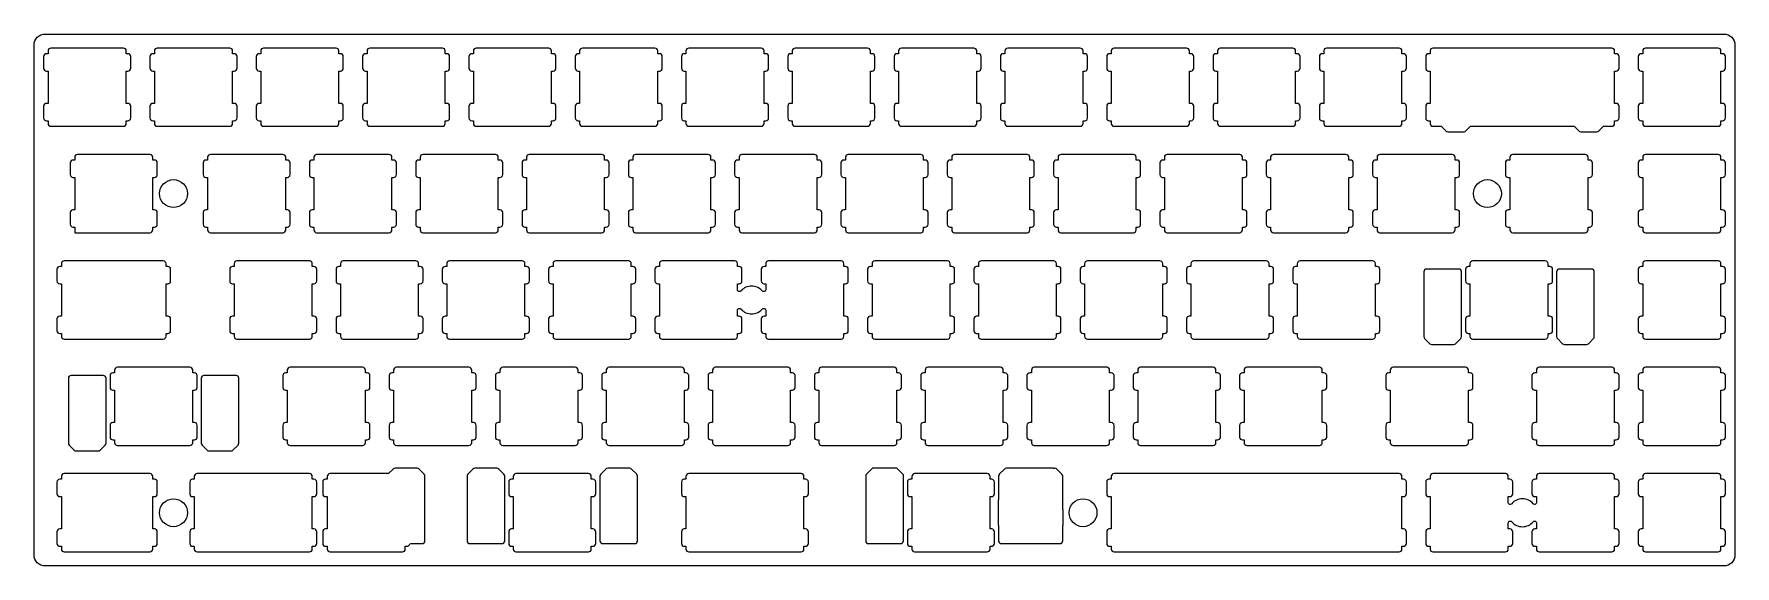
# Model space of a CAD drawing. Header units: millimetres. Extents: x 0 to 305, y 0 to 95.
import ezdxf

# ---------------------------------------------------------------- set-up
doc = ezdxf.new("R2010")
doc.units = ezdxf.units.MM
doc.layers.get('0').update_dxf_attribs({"linetype": 'CONTINUOUS'})

msp = doc.modelspace()

# ---------------------------------------------------------------- linework, layer by layer
for p, q in [((172.93, 16.18), (172.93, 11.92)), ((173.07, 16.53), (173.98, 17.44)), ((174.65, 17.59), (174.33, 17.59)), ((177.95, 17.59), (174.65, 17.59)), ((179.42, 17.59), (177.95, 17.59)), ((179.42, 17.59), (179.41, 17.59)), ((179.42, 17.59), (179.42, 17.59)), ((182.72, 17.59), (179.42, 17.59)), ((182.72, 17.59), (183.04, 17.59)), ((184.3, 16.54), (183.39, 17.44)), ((184.45, 10.12), (184.45, 16.18)), ((172.93, 7.32), (172.93, 11.92)), ((184.45, 10.12), (184.45, 7.32)), ((172.93, 7.32), (172.93, 4.59)), ((184.45, 4.59), (184.45, 7.32)), ((173.43, 4.09), (183.94, 4.09)), ((184.44, 4.09), (184.44, 4.09)), ((184.44, 4.09), (184.45, 4.09))]:
    msp.add_line(p, q)
for points in [[(302.89, 95.34, -0.414214), (304.89, 93.34), (304.89, 2.09, -0.414214), (302.89, 0.09), (2.1, 0.09, -0.414214), (0.1, 2.09), (0.1, 93.34, -0.414214), (2.1, 95.34)], [(16.92, 91.82), (16.62, 91.82), (16.62, 92.32, 0.414214), (16.12, 92.82), (3.12, 92.82, 0.414214), (2.62, 92.32), (2.62, 91.82), (2.32, 91.82, 0.414214), (1.82, 91.32), (1.82, 89.22, 0.414214), (2.32, 88.72), (2.62, 88.72), (2.62, 82.92), (2.32, 82.92, 0.414214), (1.82, 82.42), (1.82, 80.32, 0.414214), (2.32, 79.82), (2.62, 79.82), (2.62, 79.32, 0.414214), (3.12, 78.82), (16.12, 78.82, 0.414214), (16.62, 79.32), (16.62, 79.82), (16.92, 79.82, 0.414214), (17.42, 80.32), (17.42, 82.42, 0.414214), (16.92, 82.92), (16.62, 82.92), (16.62, 88.72), (16.92, 88.72, 0.414214), (17.42, 89.22), (17.42, 91.32, 0.414214)], [(21.37, 91.82, 0.414214), (20.87, 91.32), (20.87, 89.22, 0.414214), (21.37, 88.72), (21.67, 88.72), (21.67, 82.92), (21.37, 82.92, 0.414214), (20.87, 82.42), (20.87, 80.32, 0.414214), (21.37, 79.82), (21.67, 79.82), (21.67, 79.32, 0.414214), (22.17, 78.82), (35.17, 78.82, 0.414214), (35.67, 79.32), (35.67, 79.82), (35.97, 79.82, 0.414214), (36.47, 80.32), (36.47, 82.42, 0.414214), (35.97, 82.92), (35.67, 82.92), (35.67, 88.72), (35.97, 88.72, 0.414214), (36.47, 89.22), (36.47, 91.32, 0.414214), (35.97, 91.82), (35.67, 91.82), (35.67, 92.32, 0.414214), (35.17, 92.82), (22.17, 92.82, 0.414214), (21.67, 92.32), (21.67, 91.82)], [(39.92, 91.32), (39.92, 89.22, 0.414214), (40.42, 88.72), (40.72, 88.72), (40.72, 82.92), (40.42, 82.92, 0.414214), (39.92, 82.42), (39.92, 80.32, 0.414214), (40.42, 79.82), (40.72, 79.82), (40.72, 79.32, 0.414214), (41.22, 78.82), (54.22, 78.82, 0.414214), (54.72, 79.32), (54.72, 79.82), (55.02, 79.82, 0.414214), (55.52, 80.32), (55.52, 82.42, 0.414214), (55.02, 82.92), (54.72, 82.92), (54.72, 88.72), (55.02, 88.72, 0.414214), (55.52, 89.22), (55.52, 91.32, 0.414214), (55.02, 91.82), (54.72, 91.82), (54.72, 92.32, 0.414214), (54.22, 92.82), (41.22, 92.82, 0.414214), (40.72, 92.32), (40.72, 91.82), (40.42, 91.82, 0.414214)], [(58.97, 80.32, 0.414214), (59.47, 79.82), (59.77, 79.82), (59.77, 79.32, 0.414214), (60.27, 78.82), (73.27, 78.82, 0.414214), (73.77, 79.32), (73.77, 79.82), (74.07, 79.82, 0.414214), (74.57, 80.32), (74.57, 82.42, 0.414214), (74.07, 82.92), (73.77, 82.92), (73.77, 88.72), (74.07, 88.72, 0.414214), (74.57, 89.22), (74.57, 91.32, 0.414214), (74.07, 91.82), (73.77, 91.82), (73.77, 92.32, 0.414214), (73.27, 92.82), (60.27, 92.82, 0.414214), (59.77, 92.32), (59.77, 91.82), (59.47, 91.82, 0.414214), (58.97, 91.32), (58.97, 89.22, 0.414214), (59.47, 88.72), (59.77, 88.72), (59.77, 82.92), (59.47, 82.92, 0.414214), (58.97, 82.42)], [(93.62, 91.32, 0.414214), (93.12, 91.82), (92.82, 91.82), (92.82, 92.32, 0.414214), (92.32, 92.82), (79.32, 92.82, 0.414214), (78.82, 92.32), (78.82, 91.82), (78.52, 91.82, 0.414214), (78.02, 91.32), (78.02, 89.22, 0.414214), (78.52, 88.72), (78.82, 88.72), (78.82, 82.92), (78.52, 82.92, 0.414214), (78.02, 82.42), (78.02, 80.32, 0.414214), (78.52, 79.82), (78.82, 79.82), (78.82, 79.32, 0.414214), (79.32, 78.82), (92.32, 78.82, 0.414214), (92.82, 79.32), (92.82, 79.82), (93.12, 79.82, 0.414214), (93.62, 80.32), (93.62, 82.42, 0.414214), (93.12, 82.92), (92.82, 82.92), (92.82, 88.72), (93.12, 88.72, 0.414214), (93.62, 89.22)], [(98.37, 92.82, 0.414214), (97.87, 92.32), (97.87, 91.82), (97.57, 91.82, 0.414214), (97.07, 91.32), (97.07, 89.22, 0.414214), (97.57, 88.72), (97.87, 88.72), (97.87, 82.92), (97.57, 82.92, 0.414214), (97.07, 82.42), (97.07, 80.32, 0.414214), (97.57, 79.82), (97.87, 79.82), (97.87, 79.32, 0.414214), (98.37, 78.82), (111.37, 78.82, 0.414214), (111.87, 79.32), (111.87, 79.82), (112.17, 79.82, 0.414214), (112.67, 80.32), (112.67, 82.42, 0.414214), (112.17, 82.92), (111.87, 82.92), (111.87, 88.72), (112.17, 88.72, 0.414214), (112.67, 89.22), (112.67, 91.32, 0.414214), (112.17, 91.82), (111.87, 91.82), (111.87, 92.32, 0.414214), (111.37, 92.82)], [(116.92, 82.92), (116.62, 82.92, 0.414214), (116.12, 82.42), (116.12, 80.32, 0.414214), (116.62, 79.82), (116.92, 79.82), (116.92, 79.32, 0.414214), (117.42, 78.82), (130.42, 78.82, 0.414214), (130.92, 79.32), (130.92, 79.82), (131.22, 79.82, 0.414214), (131.72, 80.32), (131.72, 82.42, 0.414214), (131.22, 82.92), (130.92, 82.92), (130.92, 88.72), (131.22, 88.72, 0.414214), (131.72, 89.22), (131.72, 91.32, 0.414214), (131.22, 91.82), (130.92, 91.82), (130.92, 92.32, 0.414214), (130.42, 92.82), (117.42, 92.82, 0.414214), (116.92, 92.32), (116.92, 91.82), (116.62, 91.82, 0.414214), (116.12, 91.32), (116.12, 89.22, 0.414214), (116.62, 88.72), (116.92, 88.72)], [(149.97, 91.82), (149.97, 92.32, 0.414214), (149.47, 92.82), (136.47, 92.82, 0.414214), (135.97, 92.32), (135.97, 91.82), (135.67, 91.82, 0.414214), (135.17, 91.32), (135.17, 89.22, 0.414214), (135.67, 88.72), (135.97, 88.72), (135.97, 82.92), (135.67, 82.92, 0.414214), (135.17, 82.42), (135.17, 80.32, 0.414214), (135.67, 79.82), (135.97, 79.82), (135.97, 79.32, 0.414214), (136.47, 78.82), (149.47, 78.82, 0.414214), (149.97, 79.32), (149.97, 79.82), (150.27, 79.82, 0.414214), (150.77, 80.32), (150.77, 82.42, 0.414214), (150.27, 82.92), (149.97, 82.92), (149.97, 88.72), (150.27, 88.72, 0.414214), (150.77, 89.22), (150.77, 91.32, 0.414214), (150.27, 91.82)], [(154.22, 91.32), (154.22, 89.22, 0.414214), (154.72, 88.72), (155.02, 88.72), (155.02, 82.92), (154.72, 82.92, 0.414214), (154.22, 82.42), (154.22, 80.32, 0.414214), (154.72, 79.82), (155.02, 79.82), (155.02, 79.32, 0.414214), (155.52, 78.82), (168.52, 78.82, 0.414214), (169.02, 79.32), (169.02, 79.82), (169.32, 79.82, 0.414214), (169.82, 80.32), (169.82, 82.42, 0.414214), (169.32, 82.92), (169.02, 82.92), (169.02, 88.72), (169.32, 88.72, 0.414214), (169.82, 89.22), (169.82, 91.32, 0.414214), (169.32, 91.82), (169.02, 91.82), (169.02, 92.32, 0.414214), (168.52, 92.82), (155.52, 92.82, 0.414214), (155.02, 92.32), (155.02, 91.82), (154.72, 91.82, 0.414214)], [(188.07, 88.72), (188.37, 88.72, 0.414214), (188.87, 89.22), (188.87, 91.32, 0.414214), (188.37, 91.82), (188.07, 91.82), (188.07, 92.32, 0.414214), (187.57, 92.82), (174.57, 92.82, 0.414214), (174.07, 92.32), (174.07, 91.82), (173.77, 91.82, 0.414214), (173.27, 91.32), (173.27, 89.22, 0.414214), (173.77, 88.72), (174.07, 88.72), (174.07, 82.92), (173.77, 82.92, 0.414214), (173.27, 82.42), (173.27, 80.32, 0.414214), (173.77, 79.82), (174.07, 79.82), (174.07, 79.32, 0.414214), (174.57, 78.82), (187.57, 78.82, 0.414214), (188.07, 79.32), (188.07, 79.82), (188.37, 79.82, 0.414214), (188.87, 80.32), (188.87, 82.42, 0.414214), (188.37, 82.92), (188.07, 82.92)], [(193.62, 92.82, 0.414214), (193.12, 92.32), (193.12, 91.82), (192.82, 91.82, 0.414214), (192.32, 91.32), (192.32, 89.22, 0.414214), (192.82, 88.72), (193.12, 88.72), (193.12, 82.92), (192.82, 82.92, 0.414214), (192.32, 82.42), (192.32, 80.32, 0.414214), (192.82, 79.82), (193.12, 79.82), (193.12, 79.32, 0.414214), (193.62, 78.82), (206.62, 78.82, 0.414214), (207.12, 79.32), (207.12, 79.82), (207.42, 79.82, 0.414214), (207.92, 80.32), (207.92, 82.42, 0.414214), (207.42, 82.92), (207.12, 82.92), (207.12, 88.72), (207.42, 88.72, 0.414214), (207.92, 89.22), (207.92, 91.32, 0.414214), (207.42, 91.82), (207.12, 91.82), (207.12, 92.32, 0.414214), (206.62, 92.82)], [(226.97, 82.42, 0.414214), (226.47, 82.92), (226.17, 82.92), (226.17, 88.72), (226.47, 88.72, 0.414214), (226.97, 89.22), (226.97, 91.32, 0.414214), (226.47, 91.82), (226.17, 91.82), (226.17, 92.32, 0.414214), (225.67, 92.82), (212.67, 92.82, 0.414214), (212.17, 92.32), (212.17, 91.82), (211.87, 91.82, 0.414214), (211.37, 91.32), (211.37, 89.22, 0.414214), (211.87, 88.72), (212.17, 88.72), (212.17, 82.92), (211.87, 82.92, 0.414214), (211.37, 82.42), (211.37, 80.32, 0.414214), (211.87, 79.82), (212.17, 79.82), (212.17, 79.32, 0.414214), (212.67, 78.82), (225.67, 78.82, 0.414214), (226.17, 79.32), (226.17, 79.82), (226.47, 79.82, 0.414214), (226.97, 80.32)], [(231.22, 79.82), (231.22, 79.32, 0.414214), (231.72, 78.82), (244.72, 78.82, 0.414214), (245.22, 79.32), (245.22, 79.82), (245.52, 79.82, 0.414214), (246.02, 80.32), (246.02, 82.42, 0.414214), (245.52, 82.92), (245.22, 82.92), (245.22, 88.72), (245.52, 88.72, 0.414214), (246.02, 89.22), (246.02, 91.32, 0.414214), (245.52, 91.82), (245.22, 91.82), (245.22, 92.32, 0.414214), (244.72, 92.82), (231.72, 92.82, 0.414214), (231.22, 92.32), (231.22, 91.82), (230.92, 91.82, 0.414214), (230.42, 91.32), (230.42, 89.22, 0.414214), (230.92, 88.72), (231.22, 88.72), (231.22, 82.92), (230.92, 82.92, 0.414214), (230.42, 82.42), (230.42, 80.32, 0.414214), (230.92, 79.82)], [(283.62, 79.82, 0.414214), (284.12, 80.32), (284.12, 82.42, 0.414214), (283.62, 82.92), (283.32, 82.92), (283.32, 88.72), (283.62, 88.72, 0.414214), (284.12, 89.22), (284.12, 91.32, 0.414214), (283.62, 91.82), (283.32, 91.82), (283.32, 92.32, 0.414214), (282.82, 92.82), (250.77, 92.82, 0.414214), (250.27, 92.32), (250.27, 91.82), (249.97, 91.82, 0.414214), (249.47, 91.32), (249.47, 89.22, 0.414214), (249.97, 88.72), (250.27, 88.72), (250.27, 82.92), (249.97, 82.92, 0.414214), (249.47, 82.42), (249.47, 80.32, 0.414214), (249.97, 79.82), (250.27, 79.82), (250.27, 79.32, 0.414214), (250.77, 78.82), (252.27, 78.82), (253.1, 77.99, 0.198912), (253.45, 77.85), (253.74, 77.85), (256.05, 77.85), (256.34, 77.85, 0.198912), (256.69, 77.99), (257.52, 78.82), (276.07, 78.82), (276.9, 77.99, 0.198912), (277.25, 77.85), (277.55, 77.85), (279.85, 77.85), (280.14, 77.85, 0.198912), (280.49, 77.99), (281.32, 78.82), (282.82, 78.82, 0.414214), (283.32, 79.32), (283.32, 79.82)], [(288.07, 91.82, 0.414214), (287.57, 91.32), (287.57, 89.22, 0.414214), (288.07, 88.72), (288.37, 88.72), (288.37, 82.92), (288.07, 82.92, 0.414214), (287.57, 82.42), (287.57, 80.32, 0.414214), (288.07, 79.82), (288.37, 79.82), (288.37, 79.32, 0.414214), (288.87, 78.82), (301.87, 78.82, 0.414214), (302.37, 79.32), (302.37, 79.82), (302.67, 79.82, 0.414214), (303.17, 80.32), (303.17, 82.42, 0.414214), (302.67, 82.92), (302.37, 82.92), (302.37, 88.72), (302.67, 88.72, 0.414214), (303.17, 89.22), (303.17, 91.32, 0.414214), (302.67, 91.82), (302.37, 91.82), (302.37, 92.32, 0.414214), (301.87, 92.82), (288.87, 92.82, 0.414214), (288.37, 92.32), (288.37, 91.82)], [(21.68, 60.77, 0.414214), (22.18, 61.27), (22.18, 63.37, 0.414214), (21.68, 63.87), (21.38, 63.87), (21.38, 69.67), (21.68, 69.67, 0.414214), (22.18, 70.17), (22.18, 72.27, 0.414214), (21.68, 72.77), (21.38, 72.77), (21.38, 73.27, 0.414214), (20.88, 73.77), (7.88, 73.77, 0.414214), (7.38, 73.27), (7.38, 72.77), (7.08, 72.77, 0.414214), (6.58, 72.27), (6.58, 70.17, 0.414214), (7.08, 69.67), (7.38, 69.67), (7.38, 63.87), (7.08, 63.87, 0.414214), (6.58, 63.37), (6.58, 61.27, 0.414214), (7.08, 60.77), (7.38, 60.77), (7.38, 59.77), (20.88, 59.77, 0.414214), (21.38, 60.27), (21.38, 60.77)], [(45.19, 72.77), (45.19, 73.27, 0.414214), (44.69, 73.77), (31.69, 73.77, 0.414214), (31.19, 73.27), (31.19, 72.77), (30.9, 72.77, 0.414214), (30.4, 72.27), (30.4, 70.17, 0.414214), (30.9, 69.67), (31.19, 69.67), (31.19, 63.87), (30.9, 63.87, 0.414214), (30.4, 63.37), (30.4, 61.27, 0.414214), (30.9, 60.77), (31.19, 60.77), (31.19, 60.27, 0.414214), (31.69, 59.77), (44.69, 59.77, 0.414214), (45.19, 60.27), (45.19, 60.77), (45.49, 60.77, 0.414214), (45.99, 61.27), (45.99, 63.37, 0.414214), (45.49, 63.87), (45.19, 63.87), (45.19, 69.67), (45.49, 69.67, 0.414214), (45.99, 70.17), (45.99, 72.27, 0.414214), (45.49, 72.77)], [(65.04, 70.17), (65.04, 72.27, 0.414214), (64.54, 72.77), (64.24, 72.77), (64.24, 73.27, 0.414214), (63.74, 73.77), (50.74, 73.77, 0.414214), (50.24, 73.27), (50.24, 72.77), (49.95, 72.77, 0.414214), (49.45, 72.27), (49.45, 70.17, 0.414214), (49.95, 69.67), (50.24, 69.67), (50.24, 63.87), (49.95, 63.87, 0.414214), (49.45, 63.37), (49.45, 61.27, 0.414214), (49.95, 60.77), (50.24, 60.77), (50.24, 60.27, 0.414214), (50.74, 59.77), (63.74, 59.77, 0.414214), (64.24, 60.27), (64.24, 60.77), (64.54, 60.77, 0.414214), (65.04, 61.27), (65.04, 63.37, 0.414214), (64.54, 63.87), (64.24, 63.87), (64.24, 69.67), (64.54, 69.67, 0.414214)], [(68.5, 70.17, 0.414214), (69, 69.67), (69.29, 69.67), (69.29, 63.87), (69, 63.87, 0.414214), (68.5, 63.37), (68.5, 61.27, 0.414214), (69, 60.77), (69.29, 60.77), (69.29, 60.27, 0.414214), (69.79, 59.77), (82.79, 59.77, 0.414214), (83.29, 60.27), (83.29, 60.77), (83.59, 60.77, 0.414214), (84.09, 61.27), (84.09, 63.37, 0.414214), (83.59, 63.87), (83.29, 63.87), (83.29, 69.67), (83.59, 69.67, 0.414214), (84.09, 70.17), (84.09, 72.27, 0.414214), (83.59, 72.77), (83.29, 72.77), (83.29, 73.27, 0.414214), (82.79, 73.77), (69.79, 73.77, 0.414214), (69.29, 73.27), (69.29, 72.77), (69, 72.77, 0.414214), (68.5, 72.27)], [(102.34, 60.77), (102.64, 60.77, 0.414214), (103.15, 61.27), (103.15, 63.37, 0.414214), (102.64, 63.87), (102.34, 63.87), (102.34, 69.67), (102.64, 69.67, 0.414214), (103.15, 70.17), (103.15, 72.27, 0.414214), (102.64, 72.77), (102.34, 72.77), (102.34, 73.27, 0.414214), (101.84, 73.77), (88.84, 73.77, 0.414214), (88.34, 73.27), (88.34, 72.77), (88.05, 72.77, 0.414214), (87.55, 72.27), (87.55, 70.17, 0.414214), (88.05, 69.67), (88.34, 69.67), (88.34, 63.87), (88.05, 63.87, 0.414214), (87.55, 63.37), (87.55, 61.27, 0.414214), (88.05, 60.77), (88.34, 60.77), (88.34, 60.27, 0.414214), (88.84, 59.77), (101.84, 59.77, 0.414214), (102.34, 60.27)], [(121.39, 63.87), (121.39, 69.67), (121.69, 69.67, 0.414214), (122.19, 70.17), (122.19, 72.27, 0.414214), (121.69, 72.77), (121.39, 72.77), (121.39, 73.27, 0.414214), (120.89, 73.77), (107.9, 73.77, 0.414214), (107.39, 73.27), (107.39, 72.77), (107.09, 72.77, 0.414214), (106.6, 72.27), (106.6, 70.17, 0.414214), (107.09, 69.67), (107.39, 69.67), (107.39, 63.87), (107.09, 63.87, 0.414214), (106.6, 63.37), (106.6, 61.27, 0.414214), (107.09, 60.77), (107.39, 60.77), (107.39, 60.27, 0.414214), (107.9, 59.77), (120.89, 59.77, 0.414214), (121.39, 60.27), (121.39, 60.77), (121.69, 60.77, 0.414214), (122.19, 61.27), (122.19, 63.37, 0.414214), (121.69, 63.87)], [(140.75, 60.77, 0.414214), (141.25, 61.27), (141.25, 63.37, 0.414214), (140.75, 63.87), (140.44, 63.87), (140.44, 69.67), (140.75, 69.67, 0.414214), (141.25, 70.17), (141.25, 72.27, 0.414214), (140.75, 72.77), (140.44, 72.77), (140.44, 73.27, 0.414214), (139.94, 73.77), (126.94, 73.77, 0.414214), (126.45, 73.27), (126.45, 72.77), (126.14, 72.77, 0.414214), (125.64, 72.27), (125.64, 70.17, 0.414214), (126.14, 69.67), (126.45, 69.67), (126.45, 63.87), (126.14, 63.87, 0.414214), (125.64, 63.37), (125.64, 61.27, 0.414214), (126.14, 60.77), (126.45, 60.77), (126.45, 60.27, 0.414214), (126.94, 59.77), (139.94, 59.77, 0.414214), (140.44, 60.27), (140.44, 60.77)], [(145.19, 63.87, 0.414214), (144.69, 63.37), (144.69, 61.27, 0.414214), (145.19, 60.77), (145.5, 60.77), (145.5, 60.27, 0.414214), (146, 59.77), (158.99, 59.77, 0.414214), (159.49, 60.27), (159.49, 60.77), (159.79, 60.77, 0.414214), (160.29, 61.27), (160.29, 63.37, 0.414214), (159.79, 63.87), (159.49, 63.87), (159.49, 69.67), (159.79, 69.67, 0.414214), (160.29, 70.17), (160.29, 72.27, 0.414214), (159.79, 72.77), (159.49, 72.77), (159.49, 73.27, 0.414214), (158.99, 73.77), (146, 73.77, 0.414214), (145.5, 73.27), (145.5, 72.77), (145.19, 72.77, 0.414214), (144.69, 72.27), (144.69, 70.17, 0.414214), (145.19, 69.67), (145.5, 69.67), (145.5, 63.87)], [(164.54, 72.77), (164.25, 72.77, 0.414214), (163.74, 72.27), (163.74, 70.17, 0.414214), (164.25, 69.67), (164.54, 69.67), (164.54, 63.87), (164.25, 63.87, 0.414214), (163.74, 63.37), (163.74, 61.27, 0.414214), (164.25, 60.77), (164.54, 60.77), (164.54, 60.27, 0.414214), (165.05, 59.77), (178.04, 59.77, 0.414214), (178.54, 60.27), (178.54, 60.77), (178.84, 60.77, 0.414214), (179.34, 61.27), (179.34, 63.37, 0.414214), (178.84, 63.87), (178.54, 63.87), (178.54, 69.67), (178.84, 69.67, 0.414214), (179.34, 70.17), (179.34, 72.27, 0.414214), (178.84, 72.77), (178.54, 72.77), (178.54, 73.27, 0.414214), (178.04, 73.77), (165.05, 73.77, 0.414214), (164.54, 73.27)], [(182.79, 72.27), (182.79, 70.17, 0.414214), (183.29, 69.67), (183.59, 69.67), (183.59, 63.87), (183.29, 63.87, 0.414214), (182.79, 63.37), (182.79, 61.27, 0.414214), (183.29, 60.77), (183.59, 60.77), (183.59, 60.27, 0.414214), (184.1, 59.77), (197.09, 59.77, 0.414214), (197.59, 60.27), (197.59, 60.77), (197.9, 60.77, 0.414214), (198.39, 61.27), (198.39, 63.37, 0.414214), (197.9, 63.87), (197.59, 63.87), (197.59, 69.67), (197.9, 69.67, 0.414214), (198.39, 70.17), (198.39, 72.27, 0.414214), (197.9, 72.77), (197.59, 72.77), (197.59, 73.27, 0.414214), (197.09, 73.77), (184.1, 73.77, 0.414214), (183.59, 73.27), (183.59, 72.77), (183.29, 72.77, 0.414214)], [(216.64, 63.87), (216.64, 69.67), (216.94, 69.67, 0.414214), (217.45, 70.17), (217.45, 72.27, 0.414214), (216.94, 72.77), (216.64, 72.77), (216.64, 73.27, 0.414214), (216.14, 73.77), (203.15, 73.77, 0.414214), (202.65, 73.27), (202.65, 72.77), (202.34, 72.77, 0.414214), (201.84, 72.27), (201.84, 70.17, 0.414214), (202.34, 69.67), (202.65, 69.67), (202.65, 63.87), (202.34, 63.87, 0.414214), (201.84, 63.37), (201.84, 61.27, 0.414214), (202.34, 60.77), (202.65, 60.77), (202.65, 60.27, 0.414214), (203.15, 59.77), (216.14, 59.77, 0.414214), (216.64, 60.27), (216.64, 60.77), (216.94, 60.77, 0.414214), (217.45, 61.27), (217.45, 63.37, 0.414214), (216.94, 63.87)], [(235.69, 60.77), (236, 60.77, 0.414214), (236.5, 61.27), (236.5, 63.37, 0.414214), (236, 63.87), (235.69, 63.87), (235.69, 69.67), (236, 69.67, 0.414214), (236.5, 70.17), (236.5, 72.27, 0.414214), (236, 72.77), (235.69, 72.77), (235.69, 73.27, 0.414214), (235.19, 73.77), (222.19, 73.77, 0.414214), (221.69, 73.27), (221.69, 72.77), (221.39, 72.77, 0.414214), (220.9, 72.27), (220.9, 70.17, 0.414214), (221.39, 69.67), (221.69, 69.67), (221.69, 63.87), (221.39, 63.87, 0.414214), (220.9, 63.37), (220.9, 61.27, 0.414214), (221.39, 60.77), (221.69, 60.77), (221.69, 60.27, 0.414214), (222.19, 59.77), (235.19, 59.77, 0.414214), (235.69, 60.27)], [(254.74, 60.27), (254.74, 60.77), (255.05, 60.77, 0.414214), (255.55, 61.27), (255.55, 63.37, 0.414214), (255.05, 63.87), (254.74, 63.87), (254.74, 69.67), (255.05, 69.67, 0.414214), (255.55, 70.17), (255.55, 72.27, 0.414214), (255.05, 72.77), (254.74, 72.77), (254.74, 73.27, 0.414214), (254.24, 73.77), (241.25, 73.77, 0.414214), (240.75, 73.27), (240.75, 72.77), (240.44, 72.77, 0.414214), (239.95, 72.27), (239.95, 70.17, 0.414214), (240.44, 69.67), (240.75, 69.67), (240.75, 63.87), (240.44, 63.87, 0.414214), (239.95, 63.37), (239.95, 61.27, 0.414214), (240.44, 60.77), (240.75, 60.77), (240.75, 60.27, 0.414214), (241.25, 59.77), (254.24, 59.77, 0.414214)], [(278.06, 59.77, 0.414214), (278.56, 60.27), (278.56, 60.77), (278.86, 60.77, 0.414214), (279.36, 61.27), (279.36, 63.37, 0.414214), (278.86, 63.87), (278.56, 63.87), (278.56, 69.67), (278.86, 69.67, 0.414214), (279.36, 70.17), (279.36, 72.27, 0.414214), (278.86, 72.77), (278.56, 72.77), (278.56, 73.27, 0.414214), (278.06, 73.77), (265.06, 73.77, 0.414214), (264.56, 73.27), (264.56, 72.77), (264.26, 72.77, 0.414214), (263.76, 72.27), (263.76, 70.17, 0.414214), (264.26, 69.67), (264.56, 69.67), (264.56, 63.87), (264.26, 63.87, 0.414214), (263.76, 63.37), (263.76, 61.27, 0.414214), (264.26, 60.77), (264.56, 60.77), (264.56, 60.27, 0.414214), (265.06, 59.77)], [(287.57, 72.27), (287.57, 70.17, 0.414214), (288.07, 69.67), (288.37, 69.67), (288.37, 63.87), (288.07, 63.87, 0.414214), (287.57, 63.37), (287.57, 61.27, 0.414214), (288.07, 60.77), (288.37, 60.77), (288.37, 60.27, 0.414214), (288.87, 59.77), (301.87, 59.77, 0.414214), (302.37, 60.27), (302.37, 60.77), (302.67, 60.77, 0.414214), (303.17, 61.27), (303.17, 63.37, 0.414214), (302.67, 63.87), (302.37, 63.87), (302.37, 69.67), (302.67, 69.67, 0.414214), (303.17, 70.17), (303.17, 72.27, 0.414214), (302.67, 72.77), (302.37, 72.77), (302.37, 73.27, 0.414214), (301.87, 73.77), (288.87, 73.77, 0.414214), (288.37, 73.27), (288.37, 72.77), (288.07, 72.77, 0.414214)], [(24.56, 42.22), (24.56, 44.32, 0.414214), (24.06, 44.82), (23.76, 44.82), (23.76, 50.62), (24.06, 50.62, 0.414214), (24.56, 51.12), (24.56, 53.22, 0.414214), (24.06, 53.72), (23.76, 53.72), (23.76, 54.22, 0.414214), (23.26, 54.72), (5.5, 54.72, 0.414214), (5, 54.22), (5, 53.72), (4.7, 53.72, 0.414214), (4.2, 53.22), (4.2, 51.12, 0.414214), (4.7, 50.62), (5, 50.62), (5, 44.82), (4.7, 44.82, 0.414214), (4.2, 44.32), (4.2, 42.22, 0.414214), (4.7, 41.72), (5, 41.72), (5, 41.22, 0.414214), (5.5, 40.72), (23.26, 40.72, 0.414214), (23.76, 41.22), (23.76, 41.72), (24.06, 41.72, 0.414214)], [(49.96, 54.22, 0.414214), (49.46, 54.72), (36.46, 54.72, 0.414214), (35.96, 54.22), (35.96, 53.72), (35.66, 53.72, 0.414214), (35.16, 53.22), (35.16, 51.12, 0.414214), (35.66, 50.62), (35.96, 50.62), (35.96, 44.82), (35.66, 44.82, 0.414214), (35.16, 44.32), (35.16, 42.22, 0.414214), (35.66, 41.72), (35.96, 41.72), (35.96, 41.22, 0.414214), (36.46, 40.72), (49.46, 40.72, 0.414214), (49.96, 41.22), (49.96, 41.72), (50.26, 41.72, 0.414214), (50.76, 42.22), (50.76, 44.32, 0.414214), (50.26, 44.82), (49.96, 44.82), (49.96, 50.62), (50.26, 50.62, 0.414214), (50.76, 51.12), (50.76, 53.22, 0.414214), (50.26, 53.72), (49.96, 53.72)], [(68.51, 54.72), (55.51, 54.72, 0.414214), (55.01, 54.22), (55.01, 53.72), (54.71, 53.72, 0.414214), (54.21, 53.22), (54.21, 51.12, 0.414214), (54.71, 50.62), (55.01, 50.62), (55.01, 44.82), (54.71, 44.82, 0.414214), (54.21, 44.32), (54.21, 42.22, 0.414214), (54.71, 41.72), (55.01, 41.72), (55.01, 41.22, 0.414214), (55.51, 40.72), (68.51, 40.72, 0.414214), (69.01, 41.22), (69.01, 41.72), (69.31, 41.72, 0.414214), (69.81, 42.22), (69.81, 44.32, 0.414214), (69.31, 44.82), (69.01, 44.82), (69.01, 50.62), (69.31, 50.62, 0.414214), (69.81, 51.12), (69.81, 53.22, 0.414214), (69.31, 53.72), (69.01, 53.72), (69.01, 54.22, 0.414214)], [(73.26, 53.22), (73.26, 51.12, 0.414214), (73.76, 50.62), (74.06, 50.62), (74.06, 44.82), (73.76, 44.82, 0.414214), (73.26, 44.32), (73.26, 42.22, 0.414214), (73.76, 41.72), (74.06, 41.72), (74.06, 41.22, 0.414214), (74.56, 40.72), (87.56, 40.72, 0.414214), (88.06, 41.22), (88.06, 41.72), (88.36, 41.72, 0.414214), (88.86, 42.22), (88.86, 44.32, 0.414214), (88.36, 44.82), (88.06, 44.82), (88.06, 50.62), (88.36, 50.62, 0.414214), (88.86, 51.12), (88.86, 53.22, 0.414214), (88.36, 53.72), (88.06, 53.72), (88.06, 54.22, 0.414214), (87.56, 54.72), (74.56, 54.72, 0.414214), (74.06, 54.22), (74.06, 53.72), (73.76, 53.72, 0.414214)], [(92.81, 53.72, 0.414214), (92.31, 53.22), (92.31, 51.12, 0.414214), (92.81, 50.62), (93.11, 50.62), (93.11, 44.82), (92.81, 44.82, 0.414214), (92.31, 44.32), (92.31, 42.22, 0.414214), (92.81, 41.72), (93.11, 41.72), (93.11, 41.22, 0.414214), (93.61, 40.72), (106.61, 40.72, 0.414214), (107.11, 41.22), (107.11, 41.72), (107.41, 41.72, 0.414214), (107.91, 42.22), (107.91, 44.32, 0.414214), (107.41, 44.82), (107.11, 44.82), (107.11, 50.62), (107.41, 50.62, 0.414214), (107.91, 51.12), (107.91, 53.22, 0.414214), (107.41, 53.72), (107.11, 53.72), (107.11, 54.22, 0.414214), (106.61, 54.72), (93.61, 54.72, 0.414214), (93.11, 54.22), (93.11, 53.72)], [(111.86, 44.82, 0.414214), (111.36, 44.32), (111.36, 42.22, 0.414214), (111.86, 41.72), (112.16, 41.72), (112.16, 41.22, 0.414214), (112.66, 40.72), (125.66, 40.72, 0.414214), (126.16, 41.22), (126.16, 41.72), (126.46, 41.72, 0.414214), (126.96, 42.22), (126.96, 44.32, 0.414214), (126.46, 44.82), (126.16, 44.82), (126.16, 45.92, -0.414214), (126.46, 46.22), (126.45, 46.22, -0.213422), (126.82, 46.05, 0.447214), (130.55, 46.05, -0.213422), (130.92, 46.22), (130.91, 46.22, -0.414214), (131.21, 45.92), (131.21, 44.82), (130.91, 44.82, 0.414214), (130.41, 44.32), (130.41, 42.22, 0.414214), (130.91, 41.72), (131.21, 41.72), (131.21, 41.22, 0.414214), (131.71, 40.72), (144.71, 40.72, 0.414214), (145.21, 41.22), (145.21, 41.72), (145.51, 41.72, 0.414214), (146.01, 42.22), (146.01, 44.32, 0.414214), (145.51, 44.82), (145.21, 44.82), (145.21, 50.62), (145.51, 50.62, 0.414214), (146.01, 51.12), (146.01, 53.22, 0.414214), (145.51, 53.72), (145.21, 53.72), (145.21, 54.22, 0.414214), (144.71, 54.72), (131.71, 54.72, 0.414214), (131.21, 54.22), (131.21, 53.72), (130.91, 53.72, 0.414214), (130.41, 53.22), (130.41, 51.12, 0.414214), (130.91, 50.62), (131.21, 50.62), (131.21, 49.52, -0.414214), (130.91, 49.22), (130.92, 49.22, -0.213422), (130.55, 49.38, 0.447214), (126.82, 49.38, -0.213422), (126.45, 49.22), (126.46, 49.22, -0.414214), (126.16, 49.52), (126.16, 50.62), (126.46, 50.62, 0.414214), (126.96, 51.12), (126.96, 53.22, 0.414214), (126.46, 53.72), (126.16, 53.72), (126.16, 54.22, 0.414214), (125.66, 54.72), (112.66, 54.72, 0.414214), (112.16, 54.22), (112.16, 53.72), (111.86, 53.72, 0.414214), (111.36, 53.22), (111.36, 51.12, 0.414214), (111.86, 50.62), (112.16, 50.62), (112.16, 44.82)], [(163.76, 54.72), (150.76, 54.72, 0.414214), (150.26, 54.22), (150.26, 53.72), (149.96, 53.72, 0.414214), (149.46, 53.22), (149.46, 51.12, 0.414214), (149.96, 50.62), (150.26, 50.62), (150.26, 44.82), (149.96, 44.82, 0.414214), (149.46, 44.32), (149.46, 42.22, 0.414214), (149.96, 41.72), (150.26, 41.72), (150.26, 41.22, 0.414214), (150.76, 40.72), (163.76, 40.72, 0.414214), (164.26, 41.22), (164.26, 41.72), (164.56, 41.72, 0.414214), (165.06, 42.22), (165.06, 44.32, 0.414214), (164.56, 44.82), (164.26, 44.82), (164.26, 50.62), (164.56, 50.62, 0.414214), (165.06, 51.12), (165.06, 53.22, 0.414214), (164.56, 53.72), (164.26, 53.72), (164.26, 54.22, 0.414214)], [(183.31, 41.72), (183.61, 41.72, 0.414214), (184.11, 42.22), (184.11, 44.32, 0.414214), (183.61, 44.82), (183.31, 44.82), (183.31, 50.62), (183.61, 50.62, 0.414214), (184.11, 51.12), (184.11, 53.22, 0.414214), (183.61, 53.72), (183.31, 53.72), (183.31, 54.22, 0.414214), (182.81, 54.72), (169.81, 54.72, 0.414214), (169.31, 54.22), (169.31, 53.72), (169.01, 53.72, 0.414214), (168.51, 53.22), (168.51, 51.12, 0.414214), (169.01, 50.62), (169.31, 50.62), (169.31, 44.82), (169.01, 44.82, 0.414214), (168.51, 44.32), (168.51, 42.22, 0.414214), (169.01, 41.72), (169.31, 41.72), (169.31, 41.22, 0.414214), (169.81, 40.72), (182.81, 40.72, 0.414214), (183.31, 41.22)], [(188.06, 44.82, 0.414214), (187.56, 44.32), (187.56, 42.22, 0.414214), (188.06, 41.72), (188.36, 41.72), (188.36, 41.22, 0.414214), (188.86, 40.72), (201.86, 40.72, 0.414214), (202.36, 41.22), (202.36, 41.72), (202.66, 41.72, 0.414214), (203.16, 42.22), (203.16, 44.32, 0.414214), (202.66, 44.82), (202.36, 44.82), (202.36, 50.62), (202.66, 50.62, 0.414214), (203.16, 51.12), (203.16, 53.22, 0.414214), (202.66, 53.72), (202.36, 53.72), (202.36, 54.22, 0.414214), (201.86, 54.72), (188.86, 54.72, 0.414214), (188.36, 54.22), (188.36, 53.72), (188.06, 53.72, 0.414214), (187.56, 53.22), (187.56, 51.12, 0.414214), (188.06, 50.62), (188.36, 50.62), (188.36, 44.82)], [(207.11, 53.72, 0.414214), (206.61, 53.22), (206.61, 51.12, 0.414214), (207.11, 50.62), (207.41, 50.62), (207.41, 44.82), (207.11, 44.82, 0.414214), (206.61, 44.32), (206.61, 42.22, 0.414214), (207.11, 41.72), (207.41, 41.72), (207.41, 41.22, 0.414214), (207.91, 40.72), (220.91, 40.72, 0.414214), (221.41, 41.22), (221.41, 41.72), (221.71, 41.72, 0.414214), (222.21, 42.22), (222.21, 44.32, 0.414214), (221.71, 44.82), (221.41, 44.82), (221.41, 50.62), (221.71, 50.62, 0.414214), (222.21, 51.12), (222.21, 53.22, 0.414214), (221.71, 53.72), (221.41, 53.72), (221.41, 54.22, 0.414214), (220.91, 54.72), (207.91, 54.72, 0.414214), (207.41, 54.22), (207.41, 53.72)], [(240.76, 41.72, 0.414214), (241.26, 42.22), (241.26, 44.32, 0.414214), (240.76, 44.82), (240.46, 44.82), (240.46, 50.62), (240.76, 50.62, 0.414214), (241.26, 51.12), (241.26, 53.22, 0.414214), (240.76, 53.72), (240.46, 53.72), (240.46, 54.22, 0.414214), (239.96, 54.72), (226.96, 54.72, 0.414214), (226.46, 54.22), (226.46, 53.72), (226.16, 53.72, 0.414214), (225.66, 53.22), (225.66, 51.12, 0.414214), (226.16, 50.62), (226.46, 50.62), (226.46, 44.82), (226.16, 44.82, 0.414214), (225.66, 44.32), (225.66, 42.22, 0.414214), (226.16, 41.72), (226.46, 41.72), (226.46, 41.22, 0.414214), (226.96, 40.72), (239.96, 40.72, 0.414214), (240.46, 41.22), (240.46, 41.72)], [(255.89, 52.75, 0.414214), (255.39, 53.25), (249.64, 53.25, 0.414214), (249.14, 52.75), (249.14, 50.02), (249.14, 47.22), (249.14, 41.16, 0.198912), (249.28, 40.8), (250.19, 39.89, 0.198912), (250.55, 39.75), (250.86, 39.75), (254.16, 39.75), (254.48, 39.75, 0.198912), (254.83, 39.89), (255.74, 40.8, 0.198912), (255.89, 41.16), (255.89, 45.42), (255.89, 50.02)], [(272.21, 51.12), (272.21, 53.22, 0.414214), (271.71, 53.72), (271.41, 53.72), (271.41, 54.22, 0.414214), (270.91, 54.72), (257.91, 54.72, 0.414214), (257.41, 54.22), (257.41, 53.72), (257.11, 53.72, 0.414214), (256.61, 53.22), (256.61, 51.12, 0.414214), (257.11, 50.62), (257.41, 50.62), (257.41, 50.02), (257.41, 45.42), (257.41, 44.82), (257.11, 44.82, 0.414214), (256.61, 44.32), (256.61, 42.22, 0.414214), (257.11, 41.72), (257.41, 41.72), (257.41, 41.22, 0.414214), (257.91, 40.72), (270.91, 40.72, 0.414214), (271.41, 41.22), (271.41, 41.72), (271.71, 41.72, 0.414214), (272.21, 42.22), (272.21, 44.32, 0.414214), (271.71, 44.82), (271.41, 44.82), (271.41, 45.42), (271.41, 50.02), (271.41, 50.62), (271.71, 50.62, 0.414214)], [(274.35, 39.75), (274.66, 39.75), (277.96, 39.75), (278.28, 39.75, 0.198912), (278.63, 39.89), (279.54, 40.8, 0.198912), (279.69, 41.16), (279.69, 47.22), (279.69, 50.02), (279.69, 52.75, 0.414214), (279.19, 53.25), (273.44, 53.25, 0.414214), (272.94, 52.75), (272.94, 50.02), (272.94, 45.42), (272.94, 41.16, 0.198912), (273.09, 40.8), (273.99, 39.89, 0.198912)], [(287.57, 51.12, 0.414214), (288.07, 50.62), (288.37, 50.62), (288.37, 44.82), (288.07, 44.82, 0.414214), (287.57, 44.32), (287.57, 42.22, 0.414214), (288.07, 41.72), (288.37, 41.72), (288.37, 41.22, 0.414214), (288.87, 40.72), (301.87, 40.72, 0.414214), (302.37, 41.22), (302.37, 41.72), (302.67, 41.72, 0.414214), (303.17, 42.22), (303.17, 44.32, 0.414214), (302.67, 44.82), (302.37, 44.82), (302.37, 50.62), (302.67, 50.62, 0.414214), (303.17, 51.12), (303.17, 53.22, 0.414214), (302.67, 53.72), (302.37, 53.72), (302.37, 54.22, 0.414214), (301.87, 54.72), (288.87, 54.72, 0.414214), (288.37, 54.22), (288.37, 53.72), (288.07, 53.72, 0.414214), (287.57, 53.22)], [(13, 30.97), (13, 33.7, 0.414214), (12.5, 34.2), (6.75, 34.2, 0.414214), (6.25, 33.7), (6.25, 30.97), (6.25, 28.17), (6.25, 22.1, 0.198912), (6.4, 21.75), (7.3, 20.84, 0.198912), (7.66, 20.7), (7.98, 20.7), (11.28, 20.7), (11.59, 20.7, 0.198912), (11.95, 20.84), (12.85, 21.75, 0.198912), (13, 22.1), (13, 26.37)], [(14.53, 30.97), (14.53, 26.37), (14.53, 25.77), (14.23, 25.77, 0.414214), (13.73, 25.27), (13.73, 23.17, 0.414214), (14.23, 22.67), (14.53, 22.67), (14.53, 22.17, 0.414214), (15.03, 21.67), (28.03, 21.67, 0.414214), (28.53, 22.17), (28.53, 22.67), (28.83, 22.67, 0.414214), (29.33, 23.17), (29.33, 25.27, 0.414214), (28.83, 25.77), (28.53, 25.77), (28.53, 26.37), (28.53, 30.97), (28.53, 31.57), (28.83, 31.57, 0.414214), (29.33, 32.07), (29.33, 34.17, 0.414214), (28.83, 34.67), (28.53, 34.67), (28.53, 35.17, 0.414214), (28.03, 35.67), (15.03, 35.67, 0.414214), (14.53, 35.17), (14.53, 34.67), (14.23, 34.67, 0.414214), (13.73, 34.17), (13.73, 32.07, 0.414214), (14.23, 31.57), (14.53, 31.57)], [(36.8, 30.97), (36.8, 33.7, 0.414214), (36.3, 34.2), (30.55, 34.2, 0.414214), (30.05, 33.7), (30.05, 30.97), (30.05, 26.37), (30.05, 22.1, 0.198912), (30.2, 21.75), (31.1, 20.84, 0.198912), (31.46, 20.7), (31.78, 20.7), (35.08, 20.7), (35.39, 20.7, 0.198912), (35.75, 20.84), (36.65, 21.75, 0.198912), (36.8, 22.1), (36.8, 28.17)], [(59.48, 35.17, 0.414214), (58.98, 35.67), (45.98, 35.67, 0.414214), (45.48, 35.17), (45.48, 34.67), (45.18, 34.67, 0.414214), (44.68, 34.17), (44.68, 32.07, 0.414214), (45.18, 31.57), (45.48, 31.57), (45.48, 25.77), (45.18, 25.77, 0.414214), (44.68, 25.27), (44.68, 23.17, 0.414214), (45.18, 22.67), (45.48, 22.67), (45.48, 22.17, 0.414214), (45.98, 21.67), (58.98, 21.67, 0.414214), (59.48, 22.17), (59.48, 22.67), (59.78, 22.67, 0.414214), (60.28, 23.17), (60.28, 25.27, 0.414214), (59.78, 25.77), (59.48, 25.77), (59.48, 31.57), (59.78, 31.57, 0.414214), (60.28, 32.07), (60.28, 34.17, 0.414214), (59.78, 34.67), (59.48, 34.67)], [(78.53, 22.67), (78.83, 22.67, 0.414214), (79.33, 23.17), (79.33, 25.27, 0.414214), (78.83, 25.77), (78.53, 25.77), (78.53, 31.57), (78.83, 31.57, 0.414214), (79.33, 32.07), (79.33, 34.17, 0.414214), (78.83, 34.67), (78.53, 34.67), (78.53, 35.17, 0.414214), (78.03, 35.67), (65.03, 35.67, 0.414214), (64.53, 35.17), (64.53, 34.67), (64.23, 34.67, 0.414214), (63.73, 34.17), (63.73, 32.07, 0.414214), (64.23, 31.57), (64.53, 31.57), (64.53, 25.77), (64.23, 25.77, 0.414214), (63.73, 25.27), (63.73, 23.17, 0.414214), (64.23, 22.67), (64.53, 22.67), (64.53, 22.17, 0.414214), (65.03, 21.67), (78.03, 21.67, 0.414214), (78.53, 22.17)], [(83.28, 34.67, 0.414214), (82.78, 34.17), (82.78, 32.07, 0.414214), (83.28, 31.57), (83.58, 31.57), (83.58, 25.77), (83.28, 25.77, 0.414214), (82.78, 25.27), (82.78, 23.17, 0.414214), (83.28, 22.67), (83.58, 22.67), (83.58, 22.17, 0.414214), (84.08, 21.67), (97.08, 21.67, 0.414214), (97.58, 22.17), (97.58, 22.67), (97.88, 22.67, 0.414214), (98.38, 23.17), (98.38, 25.27, 0.414214), (97.88, 25.77), (97.58, 25.77), (97.58, 31.57), (97.88, 31.57, 0.414214), (98.38, 32.07), (98.38, 34.17, 0.414214), (97.88, 34.67), (97.58, 34.67), (97.58, 35.17, 0.414214), (97.08, 35.67), (84.08, 35.67, 0.414214), (83.58, 35.17), (83.58, 34.67)], [(116.13, 35.67), (103.13, 35.67, 0.414214), (102.63, 35.17), (102.63, 34.67), (102.33, 34.67, 0.414214), (101.83, 34.17), (101.83, 32.07, 0.414214), (102.33, 31.57), (102.63, 31.57), (102.63, 25.77), (102.33, 25.77, 0.414214), (101.83, 25.27), (101.83, 23.17, 0.414214), (102.33, 22.67), (102.63, 22.67), (102.63, 22.17, 0.414214), (103.13, 21.67), (116.13, 21.67, 0.414214), (116.63, 22.17), (116.63, 22.67), (116.93, 22.67, 0.414214), (117.43, 23.17), (117.43, 25.27, 0.414214), (116.93, 25.77), (116.63, 25.77), (116.63, 31.57), (116.93, 31.57, 0.414214), (117.43, 32.07), (117.43, 34.17, 0.414214), (116.93, 34.67), (116.63, 34.67), (116.63, 35.17, 0.414214)], [(121.38, 25.77, 0.414214), (120.88, 25.27), (120.88, 23.17, 0.414214), (121.38, 22.67), (121.68, 22.67), (121.68, 22.17, 0.414214), (122.18, 21.67), (135.18, 21.67, 0.414214), (135.68, 22.17), (135.68, 22.67), (135.98, 22.67, 0.414214), (136.48, 23.17), (136.48, 25.27, 0.414214), (135.98, 25.77), (135.68, 25.77), (135.68, 31.57), (135.98, 31.57, 0.414214), (136.48, 32.07), (136.48, 34.17, 0.414214), (135.98, 34.67), (135.68, 34.67), (135.68, 35.17, 0.414214), (135.18, 35.67), (122.18, 35.67, 0.414214), (121.68, 35.17), (121.68, 34.67), (121.38, 34.67, 0.414214), (120.88, 34.17), (120.88, 32.07, 0.414214), (121.38, 31.57), (121.68, 31.57), (121.68, 25.77)], [(139.93, 32.07, 0.414214), (140.43, 31.57), (140.73, 31.57), (140.73, 25.77), (140.43, 25.77, 0.414214), (139.93, 25.27), (139.93, 23.17, 0.414214), (140.43, 22.67), (140.73, 22.67), (140.73, 22.17, 0.414214), (141.23, 21.67), (154.23, 21.67, 0.414214), (154.73, 22.17), (154.73, 22.67), (155.03, 22.67, 0.414214), (155.53, 23.17), (155.53, 25.27, 0.414214), (155.03, 25.77), (154.73, 25.77), (154.73, 31.57), (155.03, 31.57, 0.414214), (155.53, 32.07), (155.53, 34.17, 0.414214), (155.03, 34.67), (154.73, 34.67), (154.73, 35.17, 0.414214), (154.23, 35.67), (141.23, 35.67, 0.414214), (140.73, 35.17), (140.73, 34.67), (140.43, 34.67, 0.414214), (139.93, 34.17)], [(159.78, 25.77), (159.48, 25.77, 0.414214), (158.98, 25.27), (158.98, 23.17, 0.414214), (159.48, 22.67), (159.78, 22.67), (159.78, 22.17, 0.414214), (160.28, 21.67), (173.28, 21.67, 0.414214), (173.78, 22.17), (173.78, 22.67), (174.08, 22.67, 0.414214), (174.58, 23.17), (174.58, 25.27, 0.414214), (174.08, 25.77), (173.78, 25.77), (173.78, 31.57), (174.08, 31.57, 0.414214), (174.58, 32.07), (174.58, 34.17, 0.414214), (174.08, 34.67), (173.78, 34.67), (173.78, 35.17, 0.414214), (173.28, 35.67), (160.28, 35.67, 0.414214), (159.78, 35.17), (159.78, 34.67), (159.48, 34.67, 0.414214), (158.98, 34.17), (158.98, 32.07, 0.414214), (159.48, 31.57), (159.78, 31.57)], [(178.83, 22.67), (178.83, 22.17, 0.414214), (179.33, 21.67), (192.33, 21.67, 0.414214), (192.83, 22.17), (192.83, 22.67), (193.13, 22.67, 0.414214), (193.63, 23.17), (193.63, 25.27, 0.414214), (193.13, 25.77), (192.83, 25.77), (192.83, 31.57), (193.13, 31.57, 0.414214), (193.63, 32.07), (193.63, 34.17, 0.414214), (193.13, 34.67), (192.83, 34.67), (192.83, 35.17, 0.414214), (192.33, 35.67), (179.33, 35.67, 0.414214), (178.83, 35.17), (178.83, 34.67), (178.53, 34.67, 0.414214), (178.03, 34.17), (178.03, 32.07, 0.414214), (178.53, 31.57), (178.83, 31.57), (178.83, 25.77), (178.53, 25.77, 0.414214), (178.03, 25.27), (178.03, 23.17, 0.414214), (178.53, 22.67)], [(211.38, 35.67), (198.38, 35.67, 0.414214), (197.88, 35.17), (197.88, 34.67), (197.58, 34.67, 0.414214), (197.08, 34.17), (197.08, 32.07, 0.414214), (197.58, 31.57), (197.88, 31.57), (197.88, 25.77), (197.58, 25.77, 0.414214), (197.08, 25.27), (197.08, 23.17, 0.414214), (197.58, 22.67), (197.88, 22.67), (197.88, 22.17, 0.414214), (198.38, 21.67), (211.38, 21.67, 0.414214), (211.88, 22.17), (211.88, 22.67), (212.18, 22.67, 0.414214), (212.68, 23.17), (212.68, 25.27, 0.414214), (212.18, 25.77), (211.88, 25.77), (211.88, 31.57), (212.18, 31.57, 0.414214), (212.68, 32.07), (212.68, 34.17, 0.414214), (212.18, 34.67), (211.88, 34.67), (211.88, 35.17, 0.414214)], [(216.93, 31.57), (216.93, 25.77), (216.63, 25.77, 0.414214), (216.13, 25.27), (216.13, 23.17, 0.414214), (216.63, 22.67), (216.93, 22.67), (216.93, 22.17, 0.414214), (217.43, 21.67), (230.43, 21.67, 0.414214), (230.93, 22.17), (230.93, 22.67), (231.23, 22.67, 0.414214), (231.73, 23.17), (231.73, 25.27, 0.414214), (231.23, 25.77), (230.93, 25.77), (230.93, 31.57), (231.23, 31.57, 0.414214), (231.73, 32.07), (231.73, 34.17, 0.414214), (231.23, 34.67), (230.93, 34.67), (230.93, 35.17, 0.414214), (230.43, 35.67), (217.43, 35.67, 0.414214), (216.93, 35.17), (216.93, 34.67), (216.63, 34.67, 0.414214), (216.13, 34.17), (216.13, 32.07, 0.414214), (216.63, 31.57)], [(257.43, 22.67, 0.414214), (257.93, 23.17), (257.93, 25.27, 0.414214), (257.43, 25.77), (257.12, 25.77), (257.12, 31.57), (257.43, 31.57, 0.414214), (257.93, 32.07), (257.93, 34.17, 0.414214), (257.43, 34.67), (257.12, 34.67), (257.12, 35.17, 0.414214), (256.62, 35.67), (243.63, 35.67, 0.414214), (243.13, 35.17), (243.13, 34.67), (242.82, 34.67, 0.414214), (242.33, 34.17), (242.33, 32.07, 0.414214), (242.82, 31.57), (243.13, 31.57), (243.13, 25.77), (242.82, 25.77, 0.414214), (242.33, 25.27), (242.33, 23.17, 0.414214), (242.82, 22.67), (243.13, 22.67), (243.13, 22.17, 0.414214), (243.63, 21.67), (256.62, 21.67, 0.414214), (257.12, 22.17), (257.12, 22.67)], [(269.82, 21.67), (282.82, 21.67, 0.414214), (283.32, 22.17), (283.32, 22.67), (283.62, 22.67, 0.414214), (284.12, 23.17), (284.12, 25.27, 0.414214), (283.62, 25.77), (283.32, 25.77), (283.32, 31.57), (283.62, 31.57, 0.414214), (284.12, 32.07), (284.12, 34.17, 0.414214), (283.62, 34.67), (283.32, 34.67), (283.32, 35.17, 0.414214), (282.82, 35.67), (269.82, 35.67, 0.414214), (269.32, 35.17), (269.32, 34.67), (269.02, 34.67, 0.414214), (268.52, 34.17), (268.52, 32.07, 0.414214), (269.02, 31.57), (269.32, 31.57), (269.32, 25.77), (269.02, 25.77, 0.414214), (268.52, 25.27), (268.52, 23.17, 0.414214), (269.02, 22.67), (269.32, 22.67), (269.32, 22.17, 0.414214)], [(288.37, 34.67), (288.07, 34.67, 0.414214), (287.57, 34.17), (287.57, 32.07, 0.414214), (288.07, 31.57), (288.37, 31.57), (288.37, 25.77), (288.07, 25.77, 0.414214), (287.57, 25.27), (287.57, 23.17, 0.414214), (288.07, 22.67), (288.37, 22.67), (288.37, 22.17, 0.414214), (288.87, 21.67), (301.87, 21.67, 0.414214), (302.37, 22.17), (302.37, 22.67), (302.67, 22.67, 0.414214), (303.17, 23.17), (303.17, 25.27, 0.414214), (302.67, 25.77), (302.37, 25.77), (302.37, 31.57), (302.67, 31.57, 0.414214), (303.17, 32.07), (303.17, 34.17, 0.414214), (302.67, 34.67), (302.37, 34.67), (302.37, 35.17, 0.414214), (301.87, 35.67), (288.87, 35.67, 0.414214), (288.37, 35.17)], [(5, 15.62), (4.7, 15.62, 0.414214), (4.2, 15.12), (4.2, 13.02, 0.414214), (4.7, 12.52), (5, 12.52), (5, 6.72), (4.7, 6.72, 0.414214), (4.2, 6.22), (4.2, 4.12, 0.414214), (4.7, 3.62), (5, 3.62), (5, 3.12, 0.414214), (5.5, 2.62), (20.88, 2.62, 0.414214), (21.38, 3.12), (21.38, 3.62), (21.68, 3.62, 0.414214), (22.18, 4.12), (22.18, 6.22, 0.414214), (21.68, 6.72), (21.38, 6.72), (21.38, 12.52), (21.68, 12.52, 0.414214), (22.18, 13.02), (22.18, 15.12, 0.414214), (21.68, 15.62), (21.38, 15.62), (21.38, 16.12, 0.414214), (20.88, 16.62), (5.5, 16.62, 0.414214), (5, 16.12)], [(29.31, 2.62), (49.46, 2.62, 0.414214), (49.96, 3.12), (49.96, 3.62), (50.26, 3.62, 0.414214), (50.76, 4.12), (50.76, 6.22, 0.414214), (50.26, 6.72), (49.96, 6.72), (49.96, 12.52), (50.26, 12.52, 0.414214), (50.76, 13.02), (50.76, 15.12, 0.414214), (50.26, 15.62), (49.96, 15.62), (49.96, 16.12, 0.414214), (49.46, 16.62), (29.31, 16.62, 0.414214), (28.81, 16.12), (28.81, 15.62), (28.51, 15.62, 0.414214), (28.01, 15.12), (28.01, 13.02, 0.414214), (28.51, 12.52), (28.81, 12.52), (28.81, 6.72), (28.51, 6.72, 0.414214), (28.01, 6.22), (28.01, 4.12, 0.414214), (28.51, 3.62), (28.81, 3.62), (28.81, 3.12, 0.414214)], [(70.14, 4.59), (70.14, 7.32), (70.14, 11.92), (70.14, 16.18, 0.198912), (70, 16.53), (69.09, 17.44, 0.198912), (68.74, 17.59), (68.42, 17.59), (65.12, 17.59), (64.8, 17.59, 0.198912), (64.45, 17.44), (63.62, 16.62), (63.39, 16.62), (53.13, 16.62, 0.414214), (52.63, 16.12), (52.63, 15.62), (52.33, 15.62, 0.414214), (51.83, 15.12), (51.83, 13.02, 0.414214), (52.33, 12.52), (52.63, 12.52), (52.63, 6.72), (52.33, 6.72, 0.414214), (51.83, 6.22), (51.83, 4.12, 0.414214), (52.33, 3.62), (52.63, 3.62), (52.63, 3.12, 0.414214), (53.13, 2.62), (66.13, 2.62, 0.414214), (66.63, 3.12), (66.63, 3.62), (66.93, 3.62, 0.294459), (67.38, 3.91, -0.294459), (67.65, 4.09), (69.64, 4.09, 0.414214)], [(79.41, 17.59), (79.1, 17.59, 0.198912), (78.74, 17.44), (77.83, 16.53, 0.198912), (77.69, 16.18), (77.69, 11.92), (77.69, 7.32), (77.69, 4.59, 0.414214), (78.19, 4.09), (83.94, 4.09, 0.414214), (84.44, 4.59), (84.44, 7.32), (84.44, 11.92), (84.44, 16.18, 0.198912), (84.29, 16.53), (83.38, 17.44, 0.198912), (83.03, 17.59), (82.71, 17.59)], [(99.96, 15.62), (99.96, 16.12, 0.414214), (99.46, 16.62), (86.46, 16.62, 0.414214), (85.96, 16.12), (85.96, 15.62), (85.66, 15.62, 0.414214), (85.16, 15.12), (85.16, 13.02, 0.414214), (85.66, 12.52), (85.96, 12.52), (85.96, 11.92), (85.96, 7.32), (85.96, 6.72), (85.66, 6.72, 0.414214), (85.16, 6.22), (85.16, 4.12, 0.414214), (85.66, 3.62), (85.96, 3.62), (85.96, 3.12, 0.414214), (86.46, 2.62), (99.46, 2.62, 0.414214), (99.96, 3.12), (99.96, 3.62), (100.26, 3.62, 0.414214), (100.76, 4.12), (100.76, 6.22, 0.414214), (100.26, 6.72), (99.96, 6.72), (99.96, 7.32), (99.96, 11.92), (99.96, 12.52), (100.26, 12.52, 0.414214), (100.76, 13.02), (100.76, 15.12, 0.414214), (100.26, 15.62)], [(103.21, 17.59), (102.9, 17.59, 0.198912), (102.54, 17.44), (101.64, 16.53, 0.198912), (101.49, 16.18), (101.49, 11.92), (101.49, 7.32), (101.49, 4.59, 0.414214), (101.99, 4.09), (107.74, 4.09, 0.414214), (108.24, 4.59), (108.24, 7.32), (108.24, 11.92), (108.24, 16.18, 0.198912), (108.09, 16.53), (107.18, 17.44, 0.198912), (106.83, 17.59), (106.51, 17.59)], [(138.36, 12.52, 0.414214), (138.86, 13.02), (138.86, 15.12, 0.414214), (138.36, 15.62), (138.06, 15.62), (138.06, 16.12, 0.414214), (137.56, 16.62), (117.42, 16.62, 0.414214), (116.92, 16.12), (116.92, 15.62), (116.62, 15.62, 0.414214), (116.12, 15.12), (116.12, 13.02, 0.414214), (116.62, 12.52), (116.92, 12.52), (116.92, 11.92), (116.92, 7.32), (116.92, 6.72), (116.62, 6.72, 0.414214), (116.12, 6.22), (116.12, 4.12, 0.414214), (116.62, 3.62), (116.92, 3.62), (116.92, 3.12, 0.414214), (117.42, 2.62), (137.56, 2.62, 0.414214), (138.06, 3.12), (138.06, 3.62), (138.36, 3.62, 0.414214), (138.86, 4.12), (138.86, 6.22, 0.414214), (138.36, 6.72), (138.06, 6.72), (138.06, 7.32), (138.06, 11.92), (138.06, 12.52)], [(149.63, 4.09), (155.38, 4.09, 0.414214), (155.88, 4.59), (155.88, 7.32), (155.88, 11.92), (155.88, 16.39), (154.68, 17.59), (154.15, 17.59), (150.85, 17.59), (150.33, 17.59), (149.13, 16.39), (149.13, 11.92), (149.13, 7.32), (149.13, 4.59, 0.414214)], [(157.4, 3.12, 0.414214), (157.9, 2.62), (170.9, 2.62, 0.414214), (171.4, 3.12), (171.4, 3.62), (171.7, 3.62, 0.414214), (172.2, 4.12), (172.2, 6.22, 0.414214), (171.7, 6.72), (171.4, 6.72), (171.4, 7.32), (171.4, 11.92), (171.4, 12.52), (171.7, 12.52, 0.414214), (172.2, 13.02), (172.2, 15.12, 0.414214), (171.7, 15.62), (171.4, 15.62), (171.4, 16.12, 0.414214), (170.9, 16.62), (157.9, 16.62, 0.414214), (157.4, 16.12), (157.4, 15.62), (157.1, 15.62, 0.414214), (156.6, 15.12), (156.6, 13.02, 0.414214), (157.1, 12.52), (157.4, 12.52), (157.4, 11.92), (157.4, 7.32), (157.4, 6.72), (157.1, 6.72, 0.414214), (156.6, 6.22), (156.6, 4.12, 0.414214), (157.1, 3.62), (157.4, 3.62)], [(245.52, 6.72), (245.22, 6.72), (245.22, 12.52), (245.52, 12.52, 0.414214), (246.02, 13.02), (246.02, 15.12, 0.414214), (245.52, 15.62), (245.22, 15.62), (245.22, 16.12, 0.414214), (244.72, 16.62), (226.46, 16.62), (226.17, 16.62), (212.17, 16.62), (211.88, 16.62), (193.62, 16.62, 0.414214), (193.12, 16.12), (193.12, 15.62), (192.82, 15.62, 0.414214), (192.32, 15.12), (192.32, 13.02, 0.414214), (192.82, 12.52), (193.12, 12.52), (193.12, 6.72), (192.82, 6.72, 0.414214), (192.32, 6.22), (192.32, 4.12, 0.414214), (192.82, 3.62), (193.12, 3.62), (193.12, 3.12, 0.414214), (193.62, 2.62), (211.88, 2.62), (212.17, 2.62), (226.17, 2.62), (226.46, 2.62), (244.72, 2.62, 0.414214), (245.22, 3.12), (245.22, 3.62), (245.52, 3.62, 0.414214), (246.02, 4.12), (246.02, 6.22, 0.414214)], [(249.47, 4.12, 0.414214), (249.97, 3.62), (250.27, 3.62), (250.27, 3.12, 0.414214), (250.77, 2.62), (263.77, 2.62, 0.414214), (264.27, 3.12), (264.27, 3.62), (264.57, 3.62, 0.414214), (265.07, 4.12), (265.07, 6.22, 0.414214), (264.57, 6.72), (264.27, 6.72), (264.27, 7.82, -0.414214), (264.57, 8.12), (264.67, 8.12, -0.221671), (264.9, 8.01, 0.466252), (268.73, 8.01, -0.221671), (268.96, 8.12), (269.02, 8.12, -0.414214), (269.32, 7.82), (269.32, 6.72), (269.02, 6.72, 0.414214), (268.52, 6.22), (268.52, 4.12, 0.414214), (269.02, 3.62), (269.32, 3.62), (269.32, 3.12, 0.414214), (269.82, 2.62), (282.82, 2.62, 0.414214), (283.32, 3.12), (283.32, 3.62), (283.62, 3.62, 0.414214), (284.12, 4.12), (284.12, 6.22, 0.414214), (283.62, 6.72), (283.32, 6.72), (283.32, 12.52), (283.62, 12.52, 0.414214), (284.12, 13.02), (284.12, 15.12, 0.414214), (283.62, 15.62), (283.32, 15.62), (283.32, 16.12, 0.414214), (282.82, 16.62), (269.82, 16.62, 0.414214), (269.32, 16.12), (269.32, 15.62), (269.02, 15.62, 0.414214), (268.52, 15.12), (268.52, 13.02, 0.414214), (269.02, 12.52), (269.32, 12.52), (269.32, 11.42, -0.414214), (269.02, 11.12), (268.96, 11.12, -0.221671), (268.73, 11.23, 0.466252), (264.9, 11.23, -0.221671), (264.67, 11.12), (264.57, 11.12, -0.414214), (264.27, 11.42), (264.27, 12.52), (264.57, 12.52, 0.414214), (265.07, 13.02), (265.07, 15.12, 0.414214), (264.57, 15.62), (264.27, 15.62), (264.27, 16.12, 0.414214), (263.77, 16.62), (250.77, 16.62, 0.414214), (250.27, 16.12), (250.27, 15.62), (249.97, 15.62, 0.414214), (249.47, 15.12), (249.47, 13.02, 0.414214), (249.97, 12.52), (250.27, 12.52), (250.27, 6.72), (249.97, 6.72, 0.414214), (249.47, 6.22)], [(288.07, 3.62), (288.37, 3.62), (288.37, 3.12, 0.414214), (288.87, 2.62), (301.87, 2.62, 0.414214), (302.37, 3.12), (302.37, 3.62), (302.67, 3.62, 0.414214), (303.17, 4.12), (303.17, 6.22, 0.414214), (302.67, 6.72), (302.37, 6.72), (302.37, 12.52), (302.67, 12.52, 0.414214), (303.17, 13.02), (303.17, 15.12, 0.414214), (302.67, 15.62), (302.37, 15.62), (302.37, 16.12, 0.414214), (301.87, 16.62), (288.87, 16.62, 0.414214), (288.37, 16.12), (288.37, 15.62), (288.07, 15.62, 0.414214), (287.57, 15.12), (287.57, 13.02, 0.414214), (288.07, 12.52), (288.37, 12.52), (288.37, 6.72), (288.07, 6.72, 0.414214), (287.57, 6.22), (287.57, 4.12, 0.414214)]]:
    msp.add_lwpolyline(points, format="xyb", close=True)
for centre in [(25.09, 66.77), (260.54, 66.77), (25.09, 9.62), (188.07, 9.62)]:
    msp.add_circle(centre, 2.5)
for centre, start, end in [((173.43, 16.18), 135, 180), ((174.33, 17.09), 90, 135), ((183.04, 17.09), 45, 90), ((183.94, 16.18), 0, 45), ((173.43, 4.59), 180, 270), ((183.94, 4.59), -90, 0)]:
    msp.add_arc(centre, 0.5, start, end)

doc.saveas('drawing.dxf')
